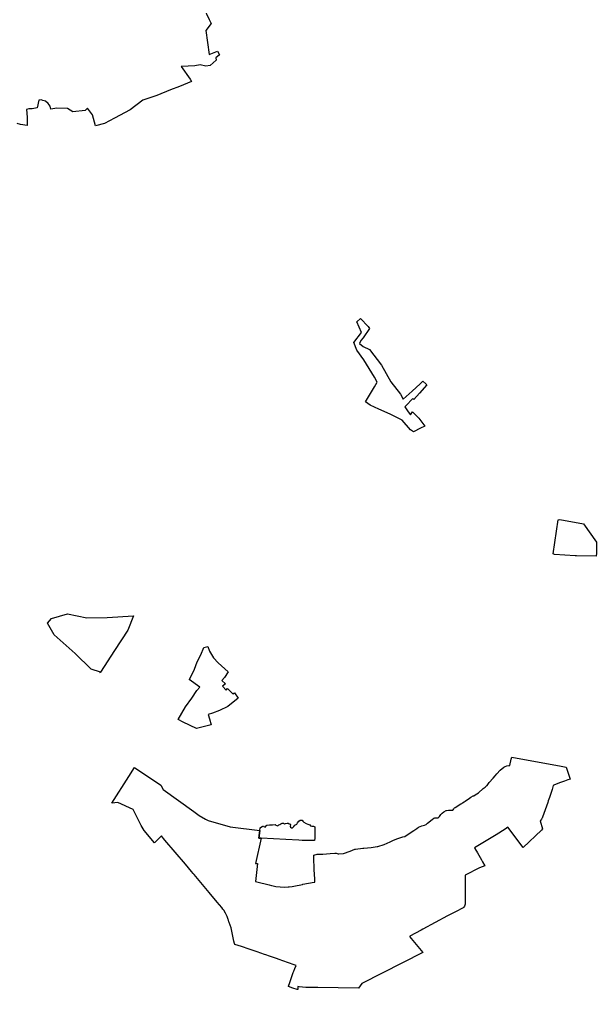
# Model space of a CAD drawing. Header units: inches. Extents: x 280195 to 293923, y 9098893 to 9120289.
# Drawn here: x 288066 to 289443, y 9109991 to 9112306 of the extents above; entities that cross this region are included whole.
import ezdxf

# ---------------------------------------------------------------- set-up
doc = ezdxf.new("R2010")
doc.units = ezdxf.units.IN
doc.header["$MEASUREMENT"] = 0
doc.layers.add('CIS', color=7, linetype='Continuous')

msp = doc.modelspace()

# ---------------------------------------------------------------- linework, layer by layer
at = {"layer": 'CIS'}
msp.add_lwpolyline([(288504.9419, 9112334.4618), (288519.1236, 9112306.0985), (288523.3569, 9112296.9968), (288511.0802, 9112279.7106), (288518.4886, 9112222.5604), (288538.4348, 9112230.354), (288543.796, 9112221.899), (288534.9139, 9112214.3666), (288535.3293, 9112208.7757), (288521.571, 9112196.7107), (288510.5643, 9112194.594), (288497.4053, 9112198.4211), (288484.9525, 9112195.4407), (288469.0775, 9112194.594), (288451.7208, 9112194.1707), (288473.5358, 9112164.0213), (288476.7108, 9112158.4651), (288447.8711, 9112146.0296), (288426.4398, 9112138.6213), (288394.1606, 9112125.1275), (288360.823, 9112113.4858), (288330.3959, 9112090.467), (288293.0896, 9112071.1524), (288269.277, 9112057.6586), (288247.3166, 9112052.3669), (288240.1728, 9112079.09), (288228.7957, 9112094.7004), (288222.7103, 9112089.1441), (288193.8706, 9112086.2337), (288181.2331, 9112093.6074), (288155.5375, 9112094.4594), (288140.9009, 9112092.2133), (288139.7897, 9112099.1983), (288134.8684, 9112105.5483), (288128.5183, 9112110.9458), (288122.089, 9112113.023), (288118.1996, 9112114.2796), (288112.8021, 9112113.6446), (288108.8561, 9112095.2428), (288096.7684, 9112092.8482), (288088.6721, 9112092.6895), (288083.1158, 9112091.7371), (288084.5446, 9112073.1632), (288085.0208, 9112065.8607), (288084.7033, 9112056.9707), (288084.3858, 9112053.1607), (288069.1458, 9112055.7007), (288060.8908, 9112058.2407)], dxfattribs=at)
for points in [[(288886.1739, 9111525.7109), (288901.5198, 9111518.8317), (288929.5657, 9111481.79), (288952.3199, 9111441.5732), (288975.0741, 9111411.9398), (288981.6358, 9111400.0865), (289003.2258, 9111419.1365), (289022.0642, 9111436.9165), (289028.4142, 9111443.0549), (289035.3992, 9111436.9165), (289038.1509, 9111434.5882), (289020.5825, 9111414.6915), (289006.6125, 9111399.2398), (289004.2842, 9111402.2031), (288987.5625, 9111384.2114), (288985.6575, 9111382.0948), (288993.4891, 9111370.2414), (288998.9925, 9111363.0447), (289004.0725, 9111369.8181), (289019.1009, 9111354.578), (289033.4941, 9111335.9513), (289022.6992, 9111331.083), (289006.4008, 9111322.4046), (288998.9925, 9111327.4847), (288978.884, 9111350.3447), (288966.1841, 9111356.6947), (288950.5207, 9111364.3147), (288923.4273, 9111376.3798), (288902.684, 9111385.6931), (288891.8889, 9111393.9481), (288913.2673, 9111429.5082), (288919.4057, 9111440.7265), (288913.0556, 9111452.3683), (288887.6556, 9111493.855), (288870.9339, 9111517.35), (288863.5079, 9111535.7122), (288882.3464, 9111559.6305), (288870.7046, 9111585.0306), (288879.5946, 9111592.8623), (288898.433, 9111573.3889), (288900.9729, 9111568.5206), (288886.1563, 9111546.5072), (288880.2296, 9111540.3688), (288877.2663, 9111532.7488), (288886.1739, 9111525.7109)], [(289355.5924, 9111112.8039), (289411.5519, 9111102.8821), (289442.9051, 9111059.2257), (289442.5082, 9111032.635), (289441.6483, 9111025.5574), (289395.2053, 9111026.6756), (289392.105, 9111026.285), (289342.8924, 9111029.8569), (289339.4528, 9111030.8491), (289351.3591, 9111112.2086), (289355.5924, 9111112.8039)], [(288259.2442, 9110749.0326), (288237.7479, 9110756.198), (288199.1187, 9110793.769), (288148.8477, 9110837.6899), (288132.9727, 9110865.7358), (288142.4977, 9110876.8483), (288181.1269, 9110887.9608), (288227.1646, 9110878.4358), (288275.3188, 9110879.494), (288338.2898, 9110883.1983), (288324.5314, 9110849.3316), (288293.3105, 9110800.6482), (288259.2442, 9110749.0326)], [(288471.7018, 9110731.3691), (288483.7668, 9110756.2929), (288489.958, 9110773.1204), (288498.6893, 9110790.1067), (288506.3093, 9110807.8867), (288515.5169, 9110810.4267), (288519.4856, 9110798.8379), (288529.0105, 9110782.8042), (288540.1232, 9110771.3741), (288563.9357, 9110749.4137), (288555.0457, 9110736.2903), (288548.9073, 9110729.0936), (288558.009, 9110720.8386), (288550.389, 9110715.5469), (288559.0674, 9110705.8104), (288562.6657, 9110709.8319), (288566.6874, 9110706.0219), (288575.1541, 9110696.9202), (288579.1757, 9110699.2486), (288588.0658, 9110686.5486), (288563.089, 9110667.0752), (288543.1923, 9110657.7618), (288526.6823, 9110651.2001), (288516.5222, 9110648.2368), (288519.9089, 9110637.8652), (288523.2956, 9110623.0484), (288489.0055, 9110614.1584), (288456.8322, 9110629.6101), (288444.5555, 9110635.7484), (288462.5472, 9110665.8052), (288477.1522, 9110686.5486), (288489.6405, 9110704.752), (288496.2022, 9110713.2186), (288471.2255, 9110730.9986), (288471.7018, 9110731.3691)], [(288258.3854, 9110747.7314), (288259.2442, 9110749.0326), (288259.9729, 9110748.7897), (288258.3854, 9110747.7314)], [(289326.2299, 9110437.5725), (289314.0711, 9110402.9195), (289313.9899, 9110402.6879), (289313.9403, 9110402.5534), (289313.7263, 9110401.9734), (289313.1983, 9110400.913), (289311.7775, 9110398.0599), (289309.1429, 9110394.5711), (289308.3784, 9110393.7709), (289314.2511, 9110375.0582), (289311.2104, 9110372.1471), (289267.6825, 9110330.4742), (289231.237, 9110378.8479), (289224.5909, 9110373.9461), (289203.1726, 9110360.5368), (289187.6625, 9110350.8266), (289151.5361, 9110329.5499), (289152.6167, 9110327.733), (289158.4687, 9110317.8939), (289161.8436, 9110311.9569), (289168.1503, 9110300.8628), (289170.81, 9110296.1841), (289176.1895, 9110286.7206), (289163.9574, 9110282.2886), (289129.0922, 9110264.2811), (289129.1917, 9110254.1703), (289129.6011, 9110242.7133), (289129.3219, 9110225.1479), (289129.6757, 9110197.5507), (289129.6768, 9110197.3691), (289129.4616, 9110194.9083), (289128.8222, 9110192.5222), (289127.7783, 9110190.2836), (289126.3614, 9110188.2599), (289124.6147, 9110186.5131), (289124.603, 9110186.5034), (289106.2458, 9110177.0732), (289095.3137, 9110171.4572), (289087.5054, 9110167.446), (289028.1385, 9110135.2925), (289024.7522, 9110133.4584), (288997.082, 9110118.5677), (288997.5421, 9110117.6825), (289000.2447, 9110113.5461), (289028.7125, 9110080.1849), (288883.1575, 9110005.9951), (288874.9554, 9109995.0149), (288777.8531, 9109996.3378), (288749.4986, 9109996.6244), (288733.6496, 9109998.3978), (288730.5808, 9109998.7411), (288730.6309, 9109994.1357), (288730.6602, 9109991.4386), (288728.7226, 9109991.4416), (288718.6083, 9109994.9107), (288707.6714, 9109998.6617), (288708.0982, 9109999.8756), (288711.1111, 9110008.4469), (288719.395, 9110032.0124), (288720.6267, 9110035.1803), (288723.221, 9110041.8517), (288725.9968, 9110048.9906), (288721.2865, 9110050.6687), (288694.4097, 9110060.2437), (288686.157, 9110063.1837), (288679.4577, 9110065.5704), (288667.2359, 9110069.9244), (288662.8886, 9110071.4732), (288653.7867, 9110074.588), (288651.0726, 9110075.5168), (288633.1649, 9110081.6451), (288614.3749, 9110088.0754), (288595.6547, 9110094.4816), (288579.7341, 9110098.6732), (288579.0551, 9110101.7779), (288577.7358, 9110106.6509), (288577.7257, 9110106.6842), (288571.3722, 9110138.9564), (288566.6678, 9110151.7649), (288566.1061, 9110153.2945), (288564.7259, 9110157.0525), (288564.3417, 9110158.3346), (288561.5119, 9110166.1095), (288557.922, 9110173.564), (288553.6078, 9110180.624), (288551.5953, 9110183.4472), (288548.842, 9110186.9439), (288538.1955, 9110199.744), (288518.5913, 9110223.3137), (288482.7891, 9110266.0072), (288480.9825, 9110268.1615), (288477.0272, 9110272.8781), (288462.1568, 9110290.6107), (288412.9072, 9110348.0445), (288409.6188, 9110352.2232), (288404.9793, 9110358.1188), (288388.5673, 9110341.8235), (288364.014, 9110371.2452), (288356.394, 9110383.3102), (288337.7669, 9110420.858), (288300.9953, 9110437.542), (288286.9672, 9110436.4387), (288327.0807, 9110499.6096), (288340.7306, 9110521.1055), (288403.3841, 9110479.6188), (288409.3107, 9110468.6121), (288482.4439, 9110416.151), (288495.3047, 9110406.9255), (288510.4539, 9110397.7309), (288516.4672, 9110394.5658), (288568.544, 9110379.4643), (288639.9804, 9110371.4236), (288637.5577, 9110352.8136), (288643.0051, 9110352.5724), (288629.6627, 9110292.6807), (288634.0285, 9110292.4162), (288629.045, 9110249.0402), (288632.3601, 9110248.2683), (288662.0262, 9110241.3607), (288667.2769, 9110240.138), (288668.6107, 9110239.792), (288678.1733, 9110237.7869), (288687.8689, 9110236.5784), (288697.6311, 9110236.1746), (288707.3933, 9110236.5784), (288709.8257, 9110236.8053), (288717.0888, 9110237.7869), (288721.0793, 9110238.5234), (288741.1682, 9110242.5888), (288742.4679, 9110242.8519), (288769.2713, 9110247.8567), (288769.5819, 9110247.8447), (288770.2842, 9110247.9061), (288770.965, 9110248.0886), (288770.9952, 9110248.0997), (288770.8981, 9110254.6983), (288769.5509, 9110278.1133), (288768.4915, 9110306.2422), (288768.539, 9110312.41), (288776.7495, 9110314.211), (288781.9611, 9110314.9053), (288789.9523, 9110314.9053), (288807.6032, 9110316.3557), (288818.4729, 9110317.2489), (288821.6869, 9110316.9886), (288826.5187, 9110315.6893), (288827.9595, 9110315.3019), (288839.0106, 9110315.8406), (288846.0222, 9110318.3502), (288848.0402, 9110319.0725), (288855.3282, 9110321.8641), (288866.4035, 9110326.1301), (288868.0167, 9110326.7515), (288885.5368, 9110328.7716), (288888.0415, 9110329.0149), (288904.9436, 9110330.6568), (288919.7679, 9110332.6485), (288920.9812, 9110332.8115), (288935.9788, 9110337.713), (288950.8596, 9110344.3663), (288958.1939, 9110347.6455), (288968.4861, 9110351.8609), (288980.9847, 9110355.7155), (288985.2322, 9110357.0255), (288990.7455, 9110360.3308), (289006.6133, 9110370.8816), (289007.0259, 9110371.1561), (289013.9863, 9110375.7109), (289018.3445, 9110379.1723), (289026.2007, 9110381.9956), (289032.6787, 9110384.0615), (289036.2623, 9110385.7141), (289039.8658, 9110388.5354), (289051.1094, 9110397.289), (289054.796, 9110400.1591), (289055.7015, 9110400.7931), (289056.7033, 9110401.2602), (289057.771, 9110401.5463), (289058.8721, 9110401.6426), (289059.9733, 9110401.5463), (289060.4171, 9110401.4516), (289060.9265, 9110401.3428), (289062.1907, 9110401.2322), (289063.4549, 9110401.3428), (289064.6805, 9110401.6713), (289065.8306, 9110402.2076), (289066.8701, 9110402.9354), (289067.7674, 9110403.8327), (289068.3422, 9110404.6191), (289071.3055, 9110409.3018), (289074.3582, 9110412.6347), (289078.3553, 9110415.2514), (289084.0752, 9110418.4191), (289084.8987, 9110418.4458), (289089.7324, 9110419.6403), (289093.0024, 9110419.8461), (289093.5854, 9110419.7962), (289098.685, 9110419.2454), (289099.335, 9110419.2782), (289100.1335, 9110419.557), (289100.8927, 9110420.1775), (289102.1633, 9110422.7931), (289103.1201, 9110424.1594), (289104.2995, 9110425.339), (289105.482, 9110426.1868), (289119.2262, 9110434.5366), (289121.1296, 9110435.693), (289123.4459, 9110437.1002), (289127.0336, 9110439.6058), (289129.6151, 9110441.4086), (289139.4123, 9110448.2508), (289143.2702, 9110450.3604), (289148.798, 9110453.383), (289149.9234, 9110453.9984), (289153.6133, 9110456.0161), (289157.3382, 9110458.3221), (289161.5107, 9110460.9052), (289172.7558, 9110471.3697), (289177.073, 9110474.5759), (289181.4508, 9110478.1784), (289181.8136, 9110478.6658), (289186.6871, 9110485.2119), (289196.4134, 9110495.7975), (289201.3113, 9110501.7845), (289205.255, 9110506.605), (289213.2383, 9110515.1824), (289221.3446, 9110522.3952), (289224.5885, 9110524.0752), (289228.6165, 9110525.2972), (289229.1561, 9110525.3974), (289233.8904, 9110526.0156), (289236.3443, 9110526.1822), (289239.4471, 9110541.463), (289240.8334, 9110546.2847), (289358.666, 9110524.695), (289370.2829, 9110522.5665), (289379.6574, 9110493.5769), (289374.5155, 9110491.8524), (289366.11, 9110489.0337), (289354.5637, 9110485.1615), (289340.8221, 9110479.3016), (289339.5888, 9110478.8036), (289336.5553, 9110469.2586), (289334.3229, 9110462.0526), (289332.005, 9110454.5706), (289330.5787, 9110449.9666), (289327.7072, 9110441.7829), (289326.2299, 9110437.5725)], [(288770.1761, 9110346.9407), (288765.2203, 9110347.2876), (288746.8561, 9110347.4648), (288740.5602, 9110347.4353), (288732.6879, 9110347.9249), (288701.4634, 9110349.3578), (288672.5986, 9110351.065), (288643.0051, 9110352.5724), (288637.5577, 9110352.8136), (288639.9804, 9110371.4236), (288640.7748, 9110377.5261), (288641.3369, 9110377.9297), (288644.9353, 9110380.893), (288648.1102, 9110382.163), (288649.1686, 9110380.9989), (288652.4494, 9110379.3055), (288653.7194, 9110380.7872), (288653.8253, 9110382.5864), (288656.3653, 9110384.068), (288662.3978, 9110384.5972), (288670.1236, 9110384.8089), (288676.262, 9110385.0205), (288677.6378, 9110383.6447), (288680.6011, 9110382.798), (288682.7178, 9110382.5864), (288685.3636, 9110384.9147), (288687.5861, 9110385.6554), (288689.9145, 9110386.7139), (288692.6662, 9110388.3014), (288696.0528, 9110388.1957), (288698.487, 9110387.1372), (288700.6037, 9110387.9839), (288704.837, 9110388.8306), (288707.1654, 9110388.1956), (288709.8113, 9110387.3489), (288712.2454, 9110386.608), (288713.1979, 9110384.5972), (288712.2454, 9110381.2104), (288712.457, 9110378.8822), (288715.4204, 9110377.4005), (288717.4312, 9110377.5064), (288720.6063, 9110380.258), (288723.4637, 9110383.7505), (288727.8029, 9110385.973), (288729.3904, 9110389.1481), (288732.3537, 9110393.3814), (288735.6346, 9110395.8156), (288740.2913, 9110395.9214), (288742.0904, 9110393.6989), (288744.3129, 9110390.9472), (288750.3454, 9110387.9839), (288754.4815, 9110386.1449), (288758.6005, 9110384.2797), (288760.6113, 9110381.8455), (288764.1038, 9110381.2105), (288767.3846, 9110381.2105), (288770.7611, 9110380.153), (288770.7979, 9110375.4814), (288770.5765, 9110352.4352), (288770.1761, 9110346.9407)]]:
    msp.add_lwpolyline(points, close=True, dxfattribs=at)

doc.saveas('drawing.dxf')
